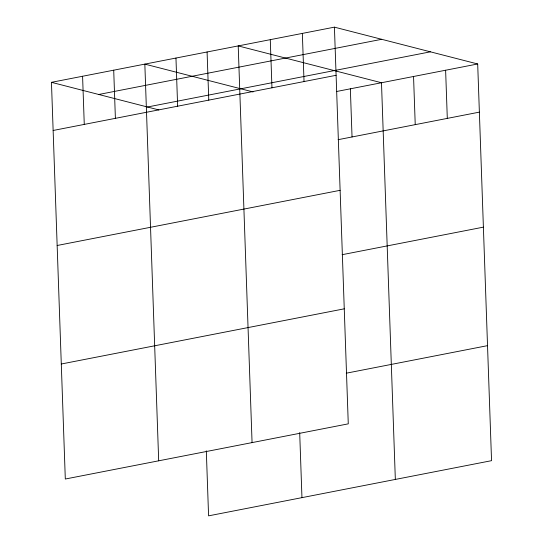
<?xml version="1.0" encoding="UTF-8"?>
<svg xmlns="http://www.w3.org/2000/svg" width="543" height="543" viewBox="0 0 543 543"><rect width="100%" height="100%" fill="white"/><g stroke="black" fill="none" stroke-linecap="round" stroke-linejoin="round"><path stroke-width="0.81" d="M334.42 27.15L348.273 423.845L65.309 479.021L51.456 82.326L334.42 27.15L477.691 63.979L491.544 460.674L208.58 515.85L206.313 450.839M98.738 94.482L381.695 39.306M147.452 107.005L430.409 51.829M53.139 130.476L336.103 75.301M336.429 91.529L477.691 63.979M338.113 139.68L479.367 112.136M57.158 245.497L340.115 190.321M342.131 254.694L483.385 227.15M61.298 364L344.255 308.824M346.271 373.197L487.526 345.653M253.052 91.937L144.838 64.115L158.685 460.81M51.456 82.326L158.861 109.937M445.62 70.237L447.303 118.388M413.549 76.488L415.232 124.639M395.338 479.435L381.485 82.74L238.214 45.911L252.067 442.599M350.357 88.808L352.04 136.965M302.349 33.401L304.032 81.552M299.688 432.628L301.956 497.639M270.278 39.659L271.962 87.81M207.087 51.979L208.77 100.129M175.959 58.047L177.642 106.197M113.711 70.19L115.394 118.34M82.584 76.258L84.267 124.408"/></g></svg>
